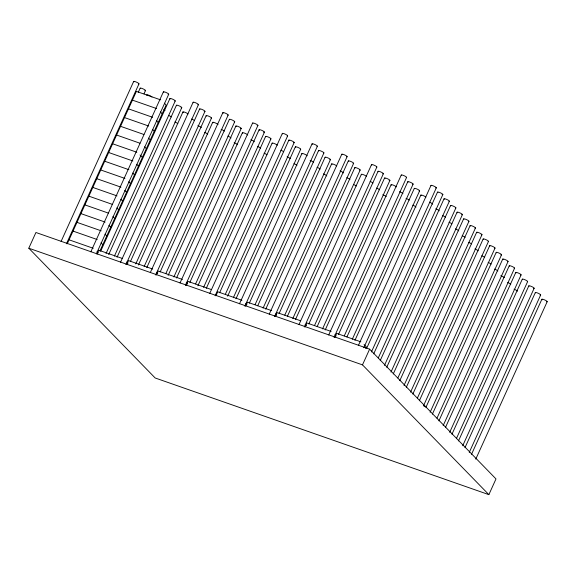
<?xml version="1.0" encoding="UTF-8"?>
<svg xmlns="http://www.w3.org/2000/svg" width="576" height="576" viewBox="0 0 576 576"><rect width="100%" height="100%" fill="white"/><g stroke="black" fill="none" stroke-linecap="round" stroke-linejoin="round"><path stroke-width="0.86" d="M28.8 248.213L35.928 232.495L369.626 349.157L495.994 478.922L488.866 494.64L155.167 377.978L28.8 248.213L362.491 364.874L488.866 494.64M61.092 241.423L133.639 81.49M66.442 243.785L138.989 83.851M67.262 243.785L136.39 91.39L160.582 99.85M138.312 92.261L140.162 88.186M144.029 93.809L145.512 90.547M90.828 251.813L163.375 91.879M96.545 253.361L168.725 94.241M96.998 254.182L98.798 250.214L122.155 258.379M99.907 251.05L166.154 105.005L164.383 103.183M100.678 251.165L169.898 98.582M106.027 253.526L175.248 100.944M108.684 254.599L176.414 105.278M114.401 256.147L181.764 107.64M117.05 257.22L182.938 111.974M120.557 262.21L193.111 102.276M125.906 264.571L198.461 104.638M126.727 264.578L128.527 260.611L152.726 269.064M130.414 261.562L199.627 108.972M135.763 263.923L204.977 111.334M138.413 264.996L206.15 115.668M144.137 266.544L211.5 118.03M146.786 267.61L212.674 122.371M150.293 272.606L222.84 112.673M155.642 274.968L228.19 115.034M156.463 274.975L158.263 271.001L182.455 279.461M160.15 271.958L229.363 119.369M165.866 273.506L234.713 121.73M168.149 275.393L235.886 126.065M173.873 276.934L241.236 128.426M176.522 278.006L242.41 132.761M180.029 283.003L252.576 123.07M185.378 285.365L257.926 125.431M186.199 285.365L187.999 281.398L211.356 289.562M189.878 282.355L259.099 129.766M195.602 283.896L264.449 132.127M197.885 285.79L265.622 136.462M203.602 287.33L270.972 138.823M206.258 288.403L272.146 143.158M209.765 293.393L282.312 133.466M215.114 295.754L287.662 135.828M215.935 295.762L217.735 291.794L241.927 300.254M219.614 292.752L288.835 140.162M225.338 294.293L294.185 142.524M227.621 296.179L295.358 146.858M233.338 297.727L300.708 149.22M235.987 298.8L301.874 153.554M239.501 303.79L312.048 143.856M244.85 306.151L317.398 146.218M245.671 306.158L247.471 302.191L271.663 310.644M249.35 303.142L318.571 150.552M255.067 304.69L323.921 152.914M257.724 305.762L325.087 157.255M263.074 308.124L330.437 159.617M265.723 309.197L331.61 163.951M269.23 314.186L341.784 154.253M274.579 316.548L347.134 156.614M275.4 316.555L277.2 312.588L300.564 320.753M279.086 313.538L348.3 160.949M284.803 315.086L353.65 163.31M287.46 316.159L354.823 167.645M292.81 318.521L360.173 170.006M295.459 319.586L361.346 174.341M298.966 324.583L371.513 164.65M304.315 326.945L376.862 167.011M305.136 326.952L306.936 322.978L331.128 331.438M308.822 323.935L378.036 171.346M314.539 325.483L383.386 173.707M317.189 326.549L384.559 178.042M322.538 328.91L389.909 180.403M325.195 329.983L391.082 184.738M328.702 334.98L401.249 175.046M334.051 337.342L406.598 177.408M334.872 337.342L336.672 333.374L360.864 341.834M338.551 334.332L407.772 181.742M344.275 335.873L413.122 184.104M346.925 336.946L414.295 188.438M352.274 339.307L419.645 190.8M354.931 340.38L420.811 195.134M358.438 345.37L430.985 185.436M363.787 347.731L436.334 187.798M365.717 348.581L366.437 346.99L364.068 344.556M366.804 347.99L437.508 192.139M362.491 364.874L369.626 349.157M371.419 351.979L442.858 194.501M373.702 353.873L444.024 198.835M378.31 357.862L449.374 201.197M380.218 360.569L450.547 205.531M384.458 365.378L455.897 207.893M386.741 367.265L457.07 212.227M390.982 372.074L462.42 214.589M393.264 373.961L463.594 218.923M397.872 377.957L468.943 221.285M399.787 380.657L470.11 225.619M404.021 385.466L475.459 227.981M406.303 387.353L476.633 232.315M410.544 392.162L481.982 234.677M412.826 394.049L483.156 239.011M417.434 398.045L488.506 241.373M419.35 400.745L489.679 245.714M423.59 405.554L495.029 248.076M425.873 407.448L496.195 252.41M430.114 412.258L501.545 254.772M432.389 414.144L502.718 259.106M437.004 418.133L508.068 261.468M438.912 420.84L509.242 265.802M443.153 425.65L514.591 268.164M445.435 427.536L515.765 272.498M449.676 432.346L521.114 274.86M451.958 434.232L522.288 279.194M456.566 438.228L527.638 281.556M458.482 440.928L528.804 285.89M462.715 445.738L534.154 288.252M464.998 447.624L535.327 292.586M469.238 452.434L540.677 294.948M471.521 454.32L541.85 299.29M475.762 459.13L547.2 301.651M132.43 100.123L156.622 108.576M128.47 108.85L152.662 117.31M124.51 117.583L148.702 126.043M120.55 126.317L143.906 134.482M116.59 135.043L139.946 143.215M112.63 143.777L136.822 152.237M108.67 152.51L132.862 160.963M104.71 161.237L128.902 169.697M100.75 169.97L124.942 178.43M96.782 178.704L120.982 187.157M92.822 187.43L117.022 195.89M88.862 196.164L112.226 204.329M84.902 204.89L108.259 213.062M80.942 213.624L105.134 222.084M76.982 222.358L101.174 230.81M73.022 231.084L97.214 239.544M69.062 239.818L93.254 248.278M160.423 111.91L162.194 113.738M156.456 120.643L158.234 122.472M423.353 405.439L424.541 406.656M152.496 129.377L154.274 131.198M148.536 138.103L150.314 139.932M334.922 334.771L336.11 335.988M144.576 146.837L146.354 148.658M305.194 324.374L306.374 325.591M140.026 154.958L142.394 157.392M136.656 164.297L138.434 166.126M275.458 313.978L276.638 315.194M132.696 173.03L134.474 174.852M128.736 181.764L130.514 183.586M245.722 303.588L246.91 304.805M124.776 190.49L126.554 192.319M120.816 199.224L122.594 201.046M116.856 207.95L118.627 209.779M186.257 282.794L187.438 284.011M112.896 216.684L114.667 218.513M156.521 272.398L157.702 273.614M108.936 225.418L110.707 227.239M104.969 234.144L106.747 235.973M126.785 262.001L127.973 263.218M101.009 242.878L102.787 244.706M97.049 251.611L98.237 252.828M542.282 299.822A2.93 0.547 24.4 0 1 542.858 299.275A2.93 0.547 24.4 0 1 546.451 300.888A2.93 0.547 24.4 0 1 546.552 301.738M535.5 292.896A2.93 0.547 24.4 0 1 536.652 292.666A2.93 0.547 24.4 0 1 540.058 294.278A2.93 0.547 24.4 0 1 540.036 295.042M529.049 286.272A2.93 0.547 24.4 0 1 529.97 285.919A2.93 0.547 24.4 0 1 533.412 287.496A2.93 0.547 24.4 0 1 533.628 288.367M522.619 279.648A2.93 0.547 24.4 0 1 523.296 279.18A2.93 0.547 24.4 0 1 526.752 280.706A2.93 0.547 24.4 0 1 527.22 281.678M516.096 272.952A2.93 0.547 24.4 0 1 516.874 272.513A2.93 0.547 24.4 0 1 520.409 274.133A2.93 0.547 24.4 0 1 520.466 274.954M509.486 266.177A2.93 0.547 24.4 0 1 510.408 265.831A2.93 0.547 24.4 0 1 513.842 267.401A2.93 0.547 24.4 0 1 514.066 268.272M503.15 259.639A2.93 0.547 24.4 0 1 503.633 259.07A2.93 0.547 24.4 0 1 507.139 260.59A2.93 0.547 24.4 0 1 507.65 261.59M496.534 252.864A2.93 0.547 24.4 0 1 497.362 252.439A2.93 0.547 24.4 0 1 500.926 254.095A2.93 0.547 24.4 0 1 500.774 254.837M489.924 246.089A2.93 0.547 24.4 0 1 490.838 245.743A2.93 0.547 24.4 0 1 494.28 247.313A2.93 0.547 24.4 0 1 494.503 248.184M483.588 239.544A2.93 0.547 24.4 0 1 484.07 238.975A2.93 0.547 24.4 0 1 487.57 240.494A2.93 0.547 24.4 0 1 488.088 241.495M476.964 232.769A2.93 0.547 24.4 0 1 477.799 232.344A2.93 0.547 24.4 0 1 481.363 234.007A2.93 0.547 24.4 0 1 481.212 234.749M470.448 226.073A2.93 0.547 24.4 0 1 471.175 225.619A2.93 0.547 24.4 0 1 474.667 227.196A2.93 0.547 24.4 0 1 474.941 228.096M463.925 219.377A2.93 0.547 24.4 0 1 464.602 218.909A2.93 0.547 24.4 0 1 468.058 220.435A2.93 0.547 24.4 0 1 468.526 221.407M457.61 212.839A2.93 0.547 24.4 0 1 458.028 212.198A2.93 0.547 24.4 0 1 461.714 213.862A2.93 0.547 24.4 0 1 461.65 214.654M450.792 205.906A2.93 0.547 24.4 0 1 451.714 205.56A2.93 0.547 24.4 0 1 455.148 207.13A2.93 0.547 24.4 0 1 455.371 208.001M444.362 199.289A2.93 0.547 24.4 0 1 445.039 198.821A2.93 0.547 24.4 0 1 448.495 200.347A2.93 0.547 24.4 0 1 448.963 201.319M437.933 192.672A2.93 0.547 24.4 0 1 438.566 192.139A2.93 0.547 24.4 0 1 442.195 193.795A2.93 0.547 24.4 0 1 442.08 194.566M431.158 185.746A2.93 0.547 24.4 0 1 432.31 185.515A2.93 0.547 24.4 0 1 435.715 187.128A2.93 0.547 24.4 0 1 435.686 187.891M514.022 289.166A2.93 0.547 24.4 0 1 517.457 291.182M507.686 282.535A2.93 0.547 24.4 0 1 510.768 284.249M500.796 275.702A2.93 0.547 24.4 0 1 504.31 277.618M494.46 269.071A2.93 0.547 24.4 0 1 497.837 270.986M488.124 262.447A2.93 0.547 24.4 0 1 491.134 264.089M481.788 255.823A2.93 0.547 24.4 0 1 484.682 257.465M474.89 248.983A2.93 0.547 24.4 0 1 478.224 250.834M468.554 242.352A2.93 0.547 24.4 0 1 471.485 243.922M462.226 235.735A2.93 0.547 24.4 0 1 465.12 237.37M455.328 228.895A2.93 0.547 24.4 0 1 458.762 230.911M448.992 222.264A2.93 0.547 24.4 0 1 451.915 223.834M442.656 215.64A2.93 0.547 24.4 0 1 445.558 217.282M435.766 208.8A2.93 0.547 24.4 0 1 439.2 210.823M429.43 202.176A2.93 0.547 24.4 0 1 432.684 204.17M421.15 195.588A2.93 0.547 24.4 0 1 422.28 195.257A2.93 0.547 24.4 0 1 425.916 197.122M414.403 188.676A2.93 0.547 24.4 0 1 417.521 189.274A2.93 0.547 24.4 0 1 418.997 190.894M408.103 182.196A2.93 0.547 24.4 0 1 408.78 181.728A2.93 0.547 24.4 0 1 412.236 183.254A2.93 0.547 24.4 0 1 412.704 184.226M401.58 175.5A2.93 0.547 24.4 0 1 402.257 175.032A2.93 0.547 24.4 0 1 405.713 176.558A2.93 0.547 24.4 0 1 406.181 177.53M412.74 205.171A2.93 0.547 24.4 0 1 415.966 207.072M406.03 198.403A2.93 0.547 24.4 0 1 409.226 200.117M399.506 191.707A2.93 0.547 24.4 0 1 402.926 193.68M391.414 185.191A2.93 0.547 24.4 0 1 392.803 184.946A2.93 0.547 24.4 0 1 396.367 186.926M385.099 178.661A2.93 0.547 24.4 0 1 385.517 178.02A2.93 0.547 24.4 0 1 389.203 179.676A2.93 0.547 24.4 0 1 389.131 180.475M378.367 171.799A2.93 0.547 24.4 0 1 379.145 171.36A2.93 0.547 24.4 0 1 382.68 172.98A2.93 0.547 24.4 0 1 382.745 173.801M371.851 165.103A2.93 0.547 24.4 0 1 372.528 164.635A2.93 0.547 24.4 0 1 375.977 166.162A2.93 0.547 24.4 0 1 376.452 167.134M382.817 194.71A2.93 0.547 24.4 0 1 386.194 196.618M376.481 188.078A2.93 0.547 24.4 0 1 379.562 189.792M370.145 181.454A2.93 0.547 24.4 0 1 372.967 183.024M361.678 174.794A2.93 0.547 24.4 0 1 363.074 174.55A2.93 0.547 24.4 0 1 366.631 176.53M355.068 168.026A2.93 0.547 24.4 0 1 357.674 168.307A2.93 0.547 24.4 0 1 359.755 170.129M348.732 161.482A2.93 0.547 24.4 0 1 349.315 160.934A2.93 0.547 24.4 0 1 352.908 162.554A2.93 0.547 24.4 0 1 353.009 163.404M342.029 154.634A2.93 0.547 24.4 0 1 343.001 154.296A2.93 0.547 24.4 0 1 346.471 155.916A2.93 0.547 24.4 0 1 346.486 156.708M353.455 184.457A2.93 0.547 24.4 0 1 356.278 186.026M346.745 177.682A2.93 0.547 24.4 0 1 349.942 179.525M340.042 170.921A2.93 0.547 24.4 0 1 343.476 172.937M332.042 164.484A2.93 0.547 24.4 0 1 332.993 164.045A2.93 0.547 24.4 0 1 336.715 165.931M325.26 157.558A2.93 0.547 24.4 0 1 326.412 157.327A2.93 0.547 24.4 0 1 329.818 158.94A2.93 0.547 24.4 0 1 329.796 159.703M318.816 150.934A2.93 0.547 24.4 0 1 319.73 150.581A2.93 0.547 24.4 0 1 323.172 152.158A2.93 0.547 24.4 0 1 323.395 153.029M312.379 144.31A2.93 0.547 24.4 0 1 313.056 143.849A2.93 0.547 24.4 0 1 316.512 145.368A2.93 0.547 24.4 0 1 316.98 146.34M323.352 173.916A2.93 0.547 24.4 0 1 326.794 175.982M317.009 167.292A2.93 0.547 24.4 0 1 320.155 169.07M310.126 160.459A2.93 0.547 24.4 0 1 313.639 162.374M302.119 153.929A2.93 0.547 24.4 0 1 303.782 153.828A2.93 0.547 24.4 0 1 307.195 155.794M295.783 147.391A2.93 0.547 24.4 0 1 296.266 146.822A2.93 0.547 24.4 0 1 299.772 148.342A2.93 0.547 24.4 0 1 300.29 149.342M289.166 140.616A2.93 0.547 24.4 0 1 289.994 140.191A2.93 0.547 24.4 0 1 293.566 141.847A2.93 0.547 24.4 0 1 293.407 142.589M282.643 133.913A2.93 0.547 24.4 0 1 283.37 133.466A2.93 0.547 24.4 0 1 286.87 135.036A2.93 0.547 24.4 0 1 287.136 135.936M293.99 163.663A2.93 0.547 24.4 0 1 296.942 165.37M287.093 156.823A2.93 0.547 24.4 0 1 290.426 158.674M280.757 150.199A2.93 0.547 24.4 0 1 283.68 151.762M272.57 143.69A2.93 0.547 24.4 0 1 273.607 143.28A2.93 0.547 24.4 0 1 277.322 145.217M265.795 136.764A2.93 0.547 24.4 0 1 268.661 137.21A2.93 0.547 24.4 0 1 270.446 138.931M259.531 130.298A2.93 0.547 24.4 0 1 260.208 129.78A2.93 0.547 24.4 0 1 263.873 131.479A2.93 0.547 24.4 0 1 263.534 132.163M252.907 123.523A2.93 0.547 24.4 0 1 253.742 123.098A2.93 0.547 24.4 0 1 257.306 124.754A2.93 0.547 24.4 0 1 257.155 125.496M264.067 153.194A2.93 0.547 24.4 0 1 266.99 154.764M257.731 146.57A2.93 0.547 24.4 0 1 260.626 148.212M250.841 139.73A2.93 0.547 24.4 0 1 254.275 141.754M242.741 133.214A2.93 0.547 24.4 0 1 244.318 133.034A2.93 0.547 24.4 0 1 247.752 135.058M236.218 126.518A2.93 0.547 24.4 0 1 236.995 126.079A2.93 0.547 24.4 0 1 240.53 127.699A2.93 0.547 24.4 0 1 240.595 128.52M229.536 119.678A2.93 0.547 24.4 0 1 232.409 120.118A2.93 0.547 24.4 0 1 234.187 121.846M223.272 113.206A2.93 0.547 24.4 0 1 223.754 112.637A2.93 0.547 24.4 0 1 227.261 114.156A2.93 0.547 24.4 0 1 227.779 115.157M234.144 142.733A2.93 0.547 24.4 0 1 237.578 144.756M227.808 136.102A2.93 0.547 24.4 0 1 231.005 137.945M221.105 129.341A2.93 0.547 24.4 0 1 224.374 131.119M213.005 122.818A2.93 0.547 24.4 0 1 214.582 122.638A2.93 0.547 24.4 0 1 218.016 124.661M206.482 116.122A2.93 0.547 24.4 0 1 207.158 115.661A2.93 0.547 24.4 0 1 210.614 117.18A2.93 0.547 24.4 0 1 211.082 118.152M199.966 109.426A2.93 0.547 24.4 0 1 200.794 109.001A2.93 0.547 24.4 0 1 204.358 110.664A2.93 0.547 24.4 0 1 204.206 111.406M193.442 102.73A2.93 0.547 24.4 0 1 194.22 102.29A2.93 0.547 24.4 0 1 197.755 103.91A2.93 0.547 24.4 0 1 197.813 104.731M204.782 132.48A2.93 0.547 24.4 0 1 207.684 134.122M197.892 125.64A2.93 0.547 24.4 0 1 201.305 127.606M191.556 119.009A2.93 0.547 24.4 0 1 194.566 120.65M183.478 112.586A2.93 0.547 24.4 0 1 184.234 112.039A2.93 0.547 24.4 0 1 188.042 113.954M176.753 105.732A2.93 0.547 24.4 0 1 177.53 105.293A2.93 0.547 24.4 0 1 181.066 106.906A2.93 0.547 24.4 0 1 181.123 107.734M170.23 99.029A2.93 0.547 24.4 0 1 170.906 98.568A2.93 0.547 24.4 0 1 174.362 100.094A2.93 0.547 24.4 0 1 174.83 101.066M163.807 92.412A2.93 0.547 24.4 0 1 164.383 91.872A2.93 0.547 24.4 0 1 167.976 93.485A2.93 0.547 24.4 0 1 168.084 94.334M174.859 122.011A2.93 0.547 24.4 0 1 177.79 123.574M168.53 115.387A2.93 0.547 24.4 0 1 171.353 116.957M163.836 109.57A2.93 0.547 24.4 0 1 165.01 110.462M147.017 95.335A2.93 0.547 24.4 0 1 148.414 95.09A2.93 0.547 24.4 0 1 151.97 97.063M140.27 88.423A2.93 0.547 24.4 0 1 143.395 89.021A2.93 0.547 24.4 0 1 144.871 90.641M133.884 81.864A2.93 0.547 24.4 0 1 136.49 82.145A2.93 0.547 24.4 0 1 138.571 83.974"/></g></svg>
